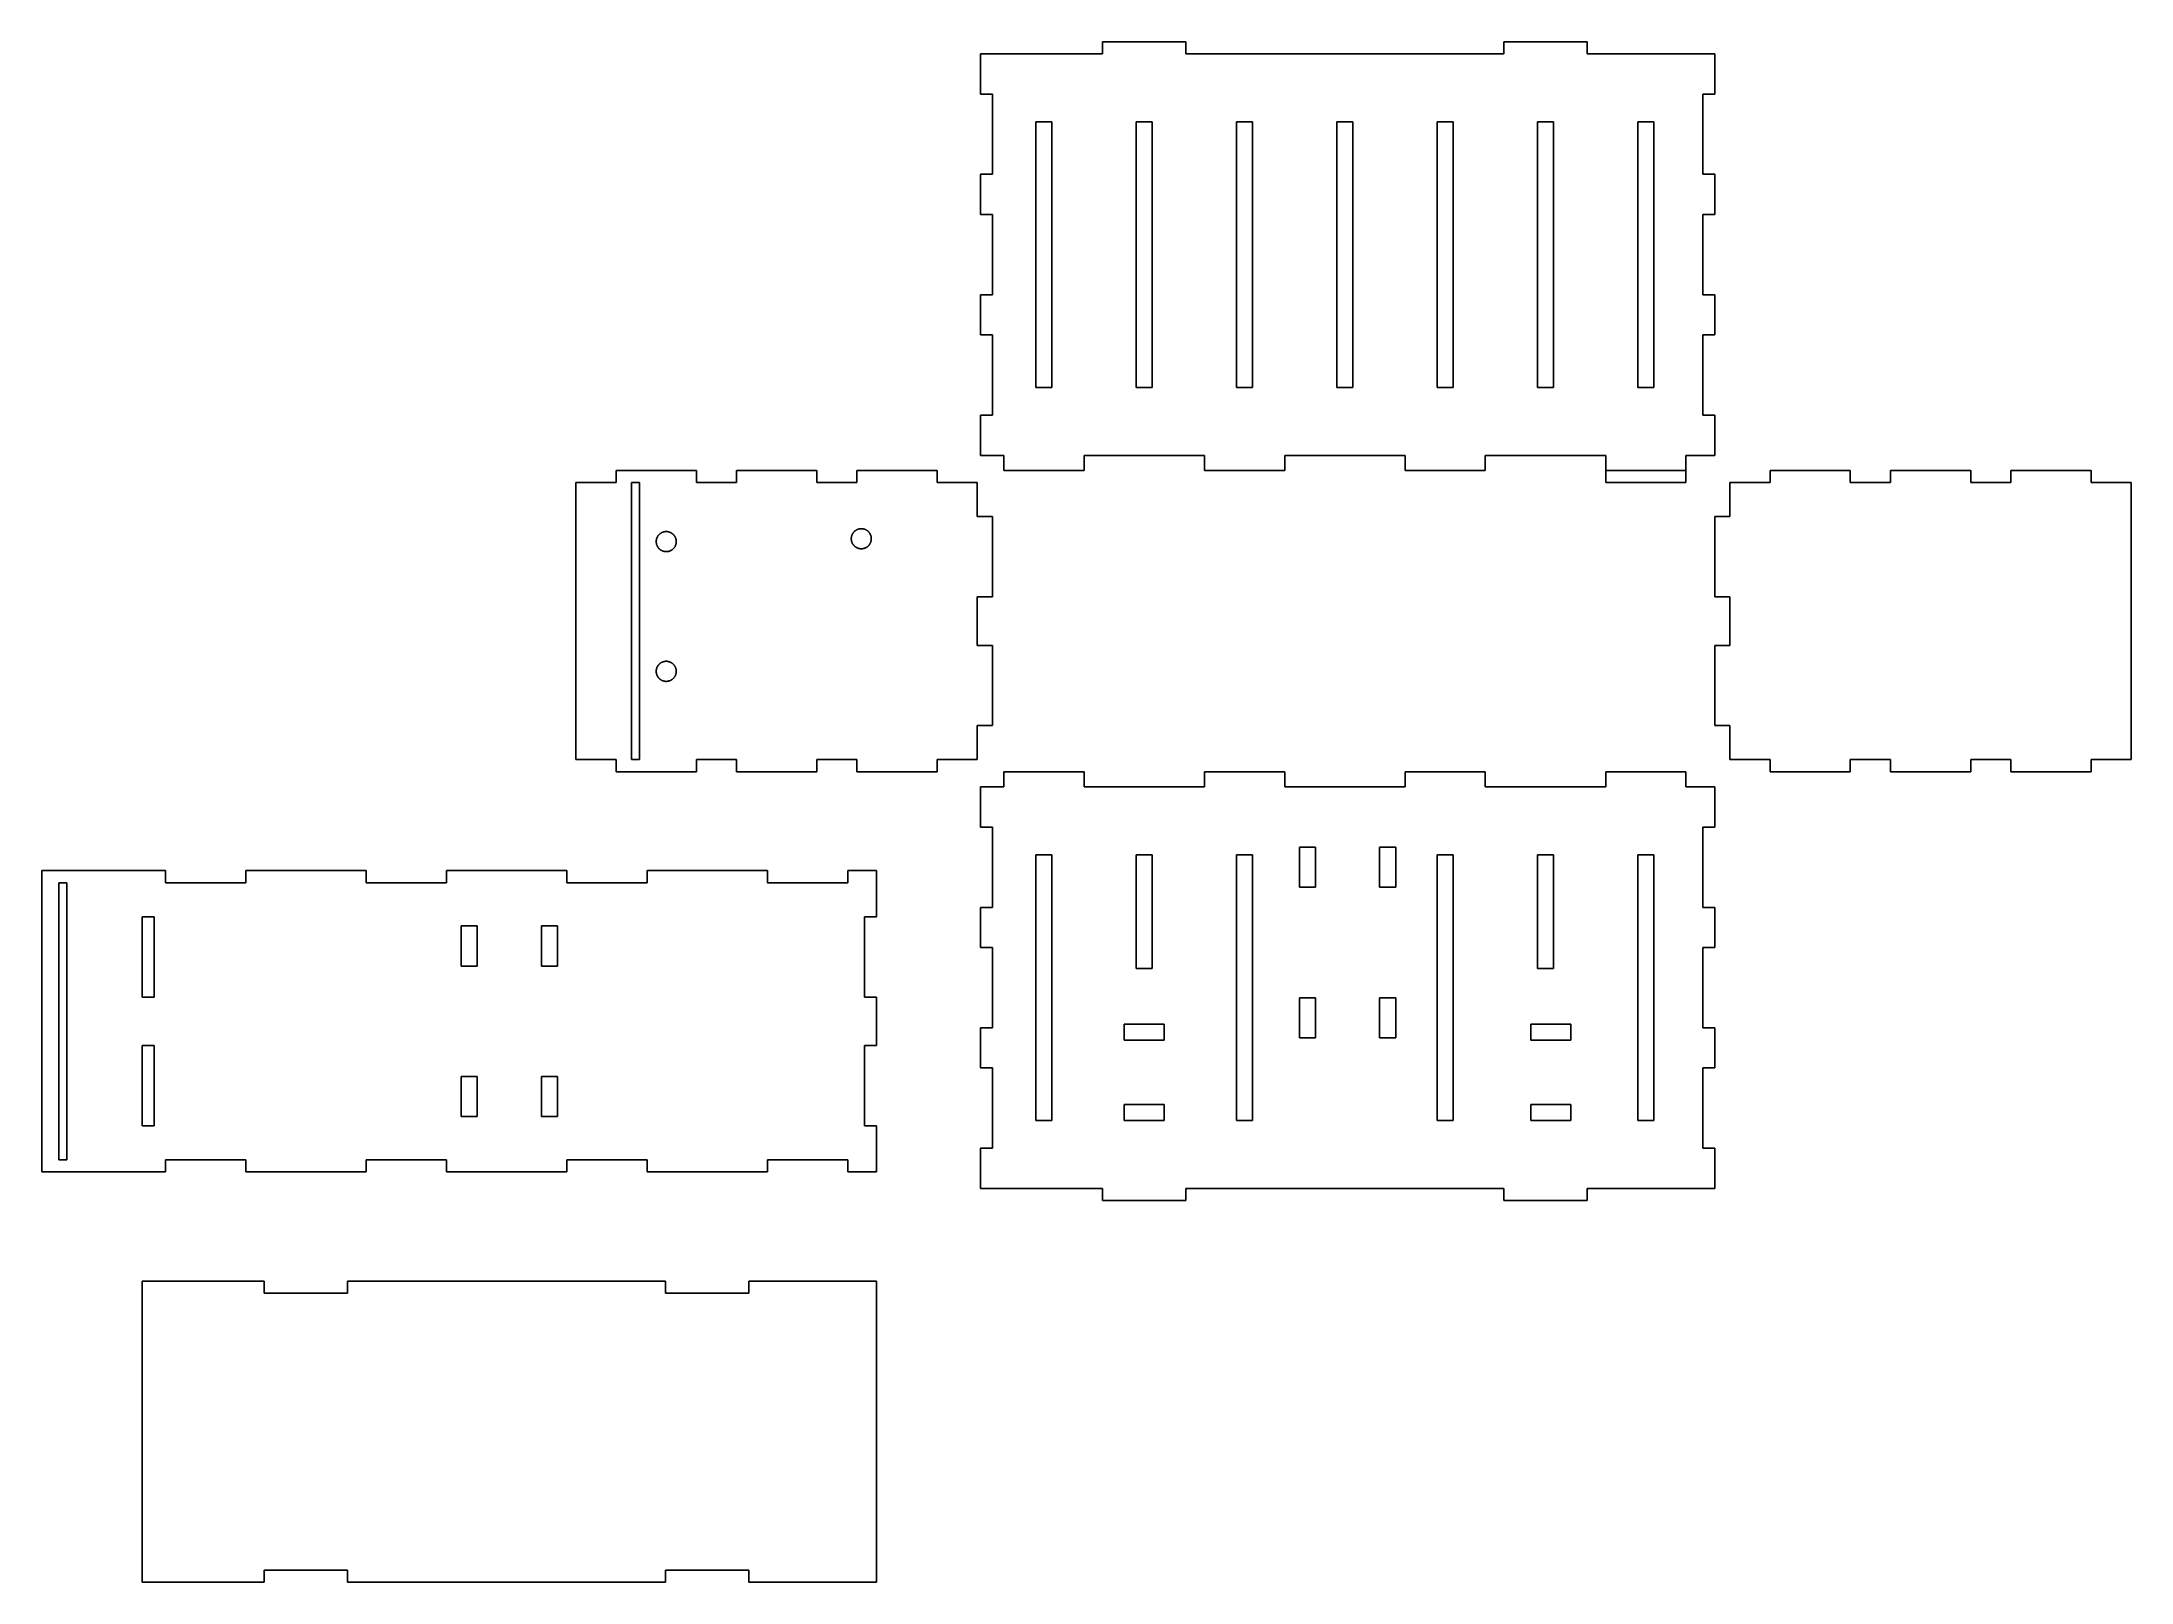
# Model space of a CAD drawing. Header units: millimetres. Extents: x 299 to 820, y 0 to 384.
import ezdxf

# ---------------------------------------------------------------- set-up
doc = ezdxf.new("R2010")
doc.units = ezdxf.units.MM
doc.header["$MEASUREMENT"] = 0
doc.layers.add('Make2D$visible$lines', color=7, linetype='Continuous', true_color=0x000000)

msp = doc.modelspace()

# ---------------------------------------------------------------- linework, layer by layer
at = {"layer": 'Make2D$visible$lines'}
for points in [[(532.9, 380.61), (532.9, 370.61)], [(532.9, 380.61), (563.33, 380.61)], [(563.33, 383.61), (563.33, 380.61)], [(584.12, 383.61), (563.33, 383.61)], [(584.12, 383.61), (584.12, 380.61)], [(663.33, 380.61), (584.12, 380.61)], [(663.33, 383.61), (663.33, 380.61)], [(684.12, 383.61), (663.33, 383.61)], [(684.12, 383.61), (684.12, 380.61)], [(715.9, 380.61), (684.12, 380.61)], [(715.9, 380.61), (715.9, 370.61)], [(535.9, 370.61), (532.9, 370.61)], [(535.9, 350.61), (535.9, 370.61)], [(712.9, 370.61), (715.9, 370.61)], [(712.9, 350.61), (712.9, 370.61)], [(546.73, 297.5), (546.73, 363.72)], [(550.73, 363.72), (546.73, 363.72)], [(550.73, 363.72), (550.73, 297.5)], [(571.73, 297.5), (571.73, 363.72)], [(575.73, 363.72), (571.73, 363.72)], [(575.73, 363.72), (575.73, 297.5)], [(596.73, 297.5), (596.73, 363.72)], [(600.73, 363.72), (596.73, 363.72)], [(600.73, 363.72), (600.73, 297.5)], [(621.73, 297.5), (621.73, 363.72)], [(625.73, 363.72), (621.73, 363.72)], [(625.73, 363.72), (625.73, 297.5)], [(646.73, 297.5), (646.73, 363.72)], [(650.73, 363.72), (646.73, 363.72)], [(650.73, 363.72), (650.73, 297.5)], [(671.73, 297.5), (671.73, 363.72)], [(675.73, 363.72), (671.73, 363.72)], [(675.73, 363.72), (675.73, 297.5)], [(696.73, 297.5), (696.73, 363.72)], [(700.73, 363.72), (696.73, 363.72)], [(700.73, 363.72), (700.73, 297.5)], [(535.9, 350.61), (532.9, 350.61)], [(532.9, 350.61), (532.9, 340.61)], [(712.9, 350.61), (715.9, 350.61)], [(715.9, 350.61), (715.9, 340.61)], [(535.9, 340.61), (532.9, 340.61)], [(535.9, 320.61), (535.9, 340.61)], [(712.9, 340.61), (715.9, 340.61)], [(712.9, 320.61), (712.9, 340.61)], [(535.9, 320.61), (532.9, 320.61)], [(532.9, 320.61), (532.9, 310.61)], [(712.9, 320.61), (715.9, 320.61)], [(715.9, 320.61), (715.9, 310.61)], [(535.9, 310.61), (532.9, 310.61)], [(535.9, 290.61), (535.9, 310.61)], [(712.9, 310.61), (715.9, 310.61)], [(712.9, 290.61), (712.9, 310.61)], [(550.73, 297.5), (546.73, 297.5)], [(575.73, 297.5), (571.73, 297.5)], [(600.73, 297.5), (596.73, 297.5)], [(625.73, 297.5), (621.73, 297.5)], [(650.73, 297.5), (646.73, 297.5)], [(675.73, 297.5), (671.73, 297.5)], [(700.73, 297.5), (696.73, 297.5)], [(532.9, 290.61), (532.9, 280.61)], [(535.9, 290.61), (532.9, 290.61)], [(712.9, 290.61), (715.9, 290.61)], [(715.9, 290.61), (715.9, 280.61)], [(462.13, 276.84), (442.13, 276.84)], [(442.13, 276.84), (442.13, 273.84)], [(462.13, 276.84), (462.13, 273.84)], [(492.13, 276.84), (472.13, 276.84)], [(472.13, 276.84), (472.13, 273.84)], [(492.13, 276.84), (492.13, 273.84)], [(522.13, 276.84), (502.13, 276.84)], [(502.13, 276.84), (502.13, 273.84)], [(522.13, 276.84), (522.13, 273.84)], [(532.9, 280.61), (538.73, 280.61)], [(538.73, 280.61), (538.73, 276.84)], [(558.73, 276.84), (538.73, 276.84)], [(558.73, 280.61), (588.73, 280.61)], [(558.73, 280.61), (558.73, 276.84)], [(588.73, 280.61), (588.73, 276.84)], [(608.73, 276.84), (588.73, 276.84)], [(608.73, 280.61), (638.73, 280.61)], [(608.73, 280.61), (608.73, 276.84)], [(638.73, 280.61), (638.73, 276.84)], [(658.73, 276.84), (638.73, 276.84)], [(658.73, 280.61), (688.73, 280.61)], [(658.73, 280.61), (658.73, 276.84)], [(688.73, 280.61), (688.73, 276.84)], [(688.73, 273.84), (688.73, 276.84)], [(688.73, 276.84), (708.73, 276.84)], [(715.9, 280.61), (708.73, 280.61)], [(708.73, 280.61), (708.73, 276.84)], [(708.73, 276.84), (708.73, 273.84)], [(729.67, 276.84), (749.67, 276.84)], [(729.67, 276.84), (729.67, 273.84)], [(749.67, 276.84), (749.67, 273.84)], [(759.67, 276.84), (779.67, 276.84)], [(759.67, 276.84), (759.67, 273.84)], [(779.67, 276.84), (779.67, 273.84)], [(789.67, 276.84), (809.67, 276.84)], [(789.67, 276.84), (789.67, 273.84)], [(809.67, 276.84), (809.67, 273.84)], [(432.13, 204.84), (432.13, 273.84)], [(432.13, 273.84), (442.13, 273.84)], [(448, 273.84), (446, 273.84)], [(446, 273.84), (446, 204.84)], [(448, 204.84), (448, 273.84)], [(462.13, 273.84), (472.13, 273.84)], [(492.13, 273.84), (502.13, 273.84)], [(522.13, 273.84), (532.13, 273.84)], [(532.13, 273.84), (532.13, 265.37)], [(708.73, 273.84), (688.73, 273.84)], [(729.67, 273.84), (719.67, 273.84)], [(719.67, 273.84), (719.67, 265.37)], [(759.67, 273.84), (749.67, 273.84)], [(789.67, 273.84), (779.67, 273.84)], [(819.67, 273.84), (809.67, 273.84)], [(819.67, 204.84), (819.67, 273.84)], [(532.13, 265.37), (535.9, 265.37)], [(535.9, 245.37), (535.9, 265.37)], [(719.67, 265.37), (715.9, 265.37)], [(715.9, 245.37), (715.9, 265.37)], [(532.13, 245.37), (535.9, 245.37)], [(532.13, 245.37), (532.13, 233.31)], [(719.67, 245.37), (715.9, 245.37)], [(719.67, 245.37), (719.67, 233.31)], [(532.13, 233.31), (535.9, 233.31)], [(535.9, 213.31), (535.9, 233.31)], [(719.67, 233.31), (715.9, 233.31)], [(715.9, 213.31), (715.9, 233.31)], [(532.13, 213.31), (535.9, 213.31)], [(532.13, 213.31), (532.13, 204.84)], [(719.67, 213.31), (715.9, 213.31)], [(719.67, 213.31), (719.67, 204.84)], [(442.13, 204.84), (432.13, 204.84)], [(442.13, 204.84), (442.13, 201.84)], [(446, 204.84), (448, 204.84)], [(462.13, 204.84), (462.13, 201.84)], [(472.13, 204.84), (462.13, 204.84)], [(472.13, 204.84), (472.13, 201.84)], [(492.13, 204.84), (492.13, 201.84)], [(502.13, 204.84), (492.13, 204.84)], [(502.13, 204.84), (502.13, 201.84)], [(532.13, 204.84), (522.13, 204.84)], [(522.13, 204.84), (522.13, 201.84)], [(719.67, 204.84), (729.67, 204.84)], [(729.67, 204.84), (729.67, 201.84)], [(749.67, 204.84), (749.67, 201.84)], [(749.67, 204.84), (759.67, 204.84)], [(759.67, 204.84), (759.67, 201.84)], [(779.67, 204.84), (779.67, 201.84)], [(779.67, 204.84), (789.67, 204.84)], [(789.67, 204.84), (789.67, 201.84)], [(809.67, 204.84), (809.67, 201.84)], [(809.67, 204.84), (819.67, 204.84)], [(462.13, 201.84), (442.13, 201.84)], [(492.13, 201.84), (472.13, 201.84)], [(522.13, 201.84), (502.13, 201.84)], [(532.9, 198.06), (532.9, 188.06)], [(532.9, 198.06), (538.73, 198.06)], [(538.73, 198.06), (538.73, 201.84)], [(558.73, 201.84), (538.73, 201.84)], [(558.73, 198.06), (558.73, 201.84)], [(558.73, 198.06), (588.73, 198.06)], [(588.73, 198.06), (588.73, 201.84)], [(608.73, 201.84), (588.73, 201.84)], [(608.73, 198.06), (608.73, 201.84)], [(608.73, 198.06), (638.73, 198.06)], [(638.73, 198.06), (638.73, 201.84)], [(658.73, 201.84), (638.73, 201.84)], [(658.73, 198.06), (658.73, 201.84)], [(658.73, 198.06), (688.73, 198.06)], [(688.73, 198.06), (688.73, 201.84)], [(708.73, 201.84), (688.73, 201.84)], [(708.73, 198.06), (708.73, 201.84)], [(708.73, 198.06), (715.9, 198.06)], [(715.9, 198.06), (715.9, 188.06)], [(729.67, 201.84), (749.67, 201.84)], [(759.67, 201.84), (779.67, 201.84)], [(789.67, 201.84), (809.67, 201.84)], [(532.9, 188.06), (535.9, 188.06)], [(535.9, 188.06), (535.9, 168.06)], [(715.9, 188.06), (712.9, 188.06)], [(712.9, 188.06), (712.9, 168.06)], [(612.4, 173.06), (612.4, 183.06)], [(612.4, 183.06), (616.4, 183.06)], [(616.4, 183.06), (616.4, 173.06)], [(632.4, 173.06), (632.4, 183.06)], [(632.4, 183.06), (636.4, 183.06)], [(636.4, 183.06), (636.4, 173.06)], [(299.02, 177.2), (299.02, 102.2)], [(299.02, 177.2), (329.85, 177.2)], [(329.85, 174.2), (329.85, 177.2)], [(349.85, 177.2), (349.85, 174.2)], [(349.85, 177.2), (379.85, 177.2)], [(379.85, 174.2), (379.85, 177.2)], [(399.85, 177.2), (399.85, 174.2)], [(399.85, 177.2), (429.85, 177.2)], [(429.85, 174.2), (429.85, 177.2)], [(449.85, 177.2), (449.85, 174.2)], [(449.85, 177.2), (479.85, 177.2)], [(479.85, 174.2), (479.85, 177.2)], [(499.85, 177.2), (507.02, 177.2)], [(499.85, 177.2), (499.85, 174.2)], [(507.02, 177.2), (507.02, 165.73)], [(546.73, 114.95), (546.73, 181.17)], [(546.73, 181.17), (550.73, 181.17)], [(550.73, 114.95), (550.73, 181.17)], [(571.73, 152.79), (571.73, 181.17)], [(571.73, 181.17), (575.73, 181.17)], [(575.73, 152.79), (575.73, 181.17)], [(596.73, 114.95), (596.73, 181.17)], [(596.73, 181.17), (600.73, 181.17)], [(600.73, 114.95), (600.73, 181.17)], [(646.73, 114.95), (646.73, 181.17)], [(646.73, 181.17), (650.73, 181.17)], [(650.73, 114.95), (650.73, 181.17)], [(671.73, 152.79), (671.73, 181.17)], [(671.73, 181.17), (675.73, 181.17)], [(675.73, 152.79), (675.73, 181.17)], [(696.73, 114.95), (696.73, 181.17)], [(696.73, 181.17), (700.73, 181.17)], [(700.73, 114.95), (700.73, 181.17)], [(303.28, 105.2), (303.28, 174.2)], [(303.28, 174.2), (305.28, 174.2)], [(305.28, 174.2), (305.28, 105.2)], [(349.85, 174.2), (329.85, 174.2)], [(399.85, 174.2), (379.85, 174.2)], [(449.85, 174.2), (429.85, 174.2)], [(499.85, 174.2), (479.85, 174.2)], [(616.4, 173.06), (612.4, 173.06)], [(636.4, 173.06), (632.4, 173.06)], [(532.9, 168.06), (535.9, 168.06)], [(532.9, 168.06), (532.9, 158.06)], [(715.9, 168.06), (712.9, 168.06)], [(715.9, 168.06), (715.9, 158.06)], [(327.02, 165.73), (324.02, 165.73)], [(324.02, 165.73), (324.02, 145.73)], [(327.02, 145.73), (327.02, 165.73)], [(403.52, 153.45), (403.52, 163.45)], [(403.52, 163.45), (407.52, 163.45)], [(407.52, 163.45), (407.52, 153.45)], [(423.52, 153.45), (423.52, 163.45)], [(423.52, 163.45), (427.52, 163.45)], [(427.52, 163.45), (427.52, 153.45)], [(504.02, 165.73), (507.02, 165.73)], [(504.02, 145.73), (504.02, 165.73)], [(532.9, 158.06), (535.9, 158.06)], [(535.9, 158.06), (535.9, 138.06)], [(715.9, 158.06), (712.9, 158.06)], [(712.9, 158.06), (712.9, 138.06)], [(407.52, 153.45), (403.52, 153.45)], [(427.52, 153.45), (423.52, 153.45)], [(571.73, 152.79), (575.73, 152.79)], [(671.73, 152.79), (675.73, 152.79)], [(324.02, 145.73), (327.02, 145.73)], [(507.02, 145.73), (504.02, 145.73)], [(507.02, 145.73), (507.02, 133.67)], [(612.4, 135.56), (612.4, 145.56)], [(612.4, 145.56), (616.4, 145.56)], [(616.4, 145.56), (616.4, 135.56)], [(632.4, 135.56), (632.4, 145.56)], [(632.4, 145.56), (636.4, 145.56)], [(636.4, 145.56), (636.4, 135.56)], [(532.9, 138.06), (535.9, 138.06)], [(532.9, 138.06), (532.9, 128.06)], [(568.73, 134.95), (568.73, 138.95)], [(568.73, 138.95), (578.73, 138.95)], [(578.73, 138.95), (578.73, 134.95)], [(616.4, 135.56), (612.4, 135.56)], [(636.4, 135.56), (632.4, 135.56)], [(670.07, 134.95), (670.07, 138.95)], [(670.07, 138.95), (680.07, 138.95)], [(680.07, 138.95), (680.07, 134.95)], [(715.9, 138.06), (712.9, 138.06)], [(715.9, 138.06), (715.9, 128.06)], [(327.02, 133.67), (324.02, 133.67)], [(324.02, 133.67), (324.02, 113.67)], [(327.02, 113.67), (327.02, 133.67)], [(504.02, 133.67), (507.02, 133.67)], [(504.02, 113.67), (504.02, 133.67)], [(578.73, 134.95), (568.73, 134.95)], [(680.07, 134.95), (670.07, 134.95)], [(403.52, 115.95), (403.52, 125.95)], [(403.52, 125.95), (407.52, 125.95)], [(407.52, 125.95), (407.52, 115.95)], [(423.52, 115.95), (423.52, 125.95)], [(423.52, 125.95), (427.52, 125.95)], [(427.52, 125.95), (427.52, 115.95)], [(532.9, 128.06), (535.9, 128.06)], [(535.9, 128.06), (535.9, 108.06)], [(715.9, 128.06), (712.9, 128.06)], [(712.9, 128.06), (712.9, 108.06)], [(407.52, 115.95), (403.52, 115.95)], [(427.52, 115.95), (423.52, 115.95)], [(546.73, 114.95), (550.73, 114.95)], [(568.73, 114.95), (568.73, 118.95)], [(568.73, 118.95), (578.73, 118.95)], [(578.73, 114.95), (568.73, 114.95)], [(578.73, 118.95), (578.73, 114.95)], [(596.73, 114.95), (600.73, 114.95)], [(646.73, 114.95), (650.73, 114.95)], [(670.07, 114.95), (670.07, 118.95)], [(670.07, 118.95), (680.07, 118.95)], [(680.07, 114.95), (670.07, 114.95)], [(680.07, 118.95), (680.07, 114.95)], [(696.73, 114.95), (700.73, 114.95)], [(324.02, 113.67), (327.02, 113.67)], [(507.02, 113.67), (504.02, 113.67)], [(507.02, 102.2), (507.02, 113.67)], [(305.28, 105.2), (303.28, 105.2)], [(329.85, 105.2), (329.85, 102.2)], [(349.85, 105.2), (329.85, 105.2)], [(349.85, 102.2), (349.85, 105.2)], [(379.85, 105.2), (379.85, 102.2)], [(399.85, 105.2), (379.85, 105.2)], [(399.85, 102.2), (399.85, 105.2)], [(429.85, 105.2), (429.85, 102.2)], [(449.85, 105.2), (429.85, 105.2)], [(449.85, 102.2), (449.85, 105.2)], [(479.85, 105.2), (479.85, 102.2)], [(499.85, 105.2), (479.85, 105.2)], [(499.85, 102.2), (499.85, 105.2)], [(532.9, 108.06), (535.9, 108.06)], [(532.9, 108.06), (532.9, 98.06)], [(715.9, 108.06), (712.9, 108.06)], [(715.9, 108.06), (715.9, 98.06)], [(299.02, 102.2), (329.85, 102.2)], [(349.85, 102.2), (379.85, 102.2)], [(399.85, 102.2), (429.85, 102.2)], [(449.85, 102.2), (479.85, 102.2)], [(499.85, 102.2), (507.02, 102.2)], [(532.9, 98.06), (563.33, 98.06)], [(563.33, 95.06), (563.33, 98.06)], [(563.33, 95.06), (584.12, 95.06)], [(584.12, 95.06), (584.12, 98.06)], [(663.33, 98.06), (584.12, 98.06)], [(663.33, 95.06), (663.33, 98.06)], [(663.33, 95.06), (684.12, 95.06)], [(684.12, 95.06), (684.12, 98.06)], [(715.9, 98.06), (684.12, 98.06)], [(354.45, 75), (324.02, 75)], [(324.02, 75), (324.02, 0)], [(354.45, 72), (354.45, 75)], [(375.24, 75), (375.24, 72)], [(454.45, 75), (375.24, 75)], [(454.45, 72), (454.45, 75)], [(475.24, 75), (475.24, 72)], [(507.02, 75), (475.24, 75)], [(507.02, 0), (507.02, 75)], [(375.24, 72), (354.45, 72)], [(475.24, 72), (454.45, 72)], [(324.02, 0), (354.45, 0)], [(354.45, 0), (354.45, 3)], [(354.45, 3), (375.24, 3)], [(375.24, 3), (375.24, 0)], [(375.24, 0), (454.45, 0)], [(454.45, 0), (454.45, 3)], [(454.45, 3), (475.24, 3)], [(475.24, 3), (475.24, 0)], [(475.24, 0), (507.02, 0)]]:
    msp.add_lwpolyline(points, dxfattribs=at)
for points in [[(454.63, 261.64), (454.57, 261.64), (454.51, 261.64), (454.46, 261.64), (454.4, 261.63), (454.34, 261.63), (454.29, 261.62), (454.23, 261.61), (454.17, 261.6), (454.11, 261.59), (454.06, 261.58), (454, 261.56), (453.94, 261.54), (453.88, 261.53), (453.82, 261.51), (453.76, 261.49), (453.71, 261.47), (453.65, 261.44), (453.59, 261.42), (453.53, 261.39), (453.48, 261.36), (453.42, 261.33), (453.37, 261.3), (453.31, 261.27), (453.26, 261.23), (453.21, 261.2), (453.15, 261.16), (453.1, 261.12), (453.05, 261.08), (453, 261.04), (452.95, 261), (452.9, 260.95), (452.86, 260.91), (452.81, 260.86), (452.77, 260.82), (452.73, 260.77), (452.69, 260.72), (452.65, 260.67), (452.61, 260.62), (452.57, 260.56), (452.53, 260.51), (452.5, 260.46), (452.47, 260.4), (452.44, 260.35), (452.41, 260.29), (452.38, 260.23), (452.35, 260.18), (452.33, 260.12), (452.3, 260.06), (452.28, 260), (452.26, 259.95), (452.24, 259.89), (452.22, 259.83), (452.21, 259.77), (452.19, 259.71), (452.18, 259.65), (452.17, 259.6), (452.16, 259.54), (452.15, 259.48), (452.14, 259.42), (452.14, 259.37), (452.13, 259.31), (452.13, 259.25), (452.13, 259.2), (452.13, 259.14), (452.13, 259.09), (452.13, 259.03), (452.13, 258.97), (452.14, 258.92), (452.14, 258.86), (452.15, 258.8), (452.16, 258.74), (452.17, 258.69), (452.18, 258.63), (452.19, 258.57), (452.21, 258.51), (452.22, 258.45), (452.24, 258.4), (452.26, 258.34), (452.28, 258.28), (452.3, 258.22), (452.33, 258.16), (452.35, 258.11), (452.38, 258.05), (452.41, 257.99), (452.44, 257.94), (452.47, 257.88), (452.5, 257.83), (452.53, 257.77), (452.57, 257.72), (452.61, 257.67), (452.65, 257.62), (452.69, 257.57), (452.73, 257.52), (452.77, 257.47), (452.81, 257.42), (452.86, 257.37), (452.9, 257.33), (452.95, 257.28), (453, 257.24), (453.05, 257.2), (453.1, 257.16), (453.15, 257.12), (453.21, 257.08), (453.26, 257.05), (453.31, 257.01), (453.37, 256.98), (453.42, 256.95), (453.48, 256.92), (453.53, 256.89), (453.59, 256.87), (453.65, 256.84), (453.71, 256.82), (453.76, 256.79), (453.82, 256.77), (453.88, 256.76), (453.94, 256.74), (454, 256.72), (454.06, 256.71), (454.11, 256.69), (454.17, 256.68), (454.23, 256.67), (454.29, 256.66), (454.34, 256.66), (454.4, 256.65), (454.46, 256.65), (454.51, 256.64), (454.57, 256.64), (454.63, 256.64), (454.68, 256.64), (454.74, 256.64), (454.79, 256.65), (454.85, 256.65), (454.91, 256.66), (454.97, 256.66), (455.02, 256.67), (455.08, 256.68), (455.14, 256.69), (455.2, 256.71), (455.26, 256.72), (455.31, 256.74), (455.37, 256.76), (455.43, 256.77), (455.49, 256.79), (455.55, 256.82), (455.6, 256.84), (455.66, 256.87), (455.72, 256.89), (455.77, 256.92), (455.83, 256.95), (455.89, 256.98), (455.94, 257.01), (455.99, 257.05), (456.05, 257.08), (456.1, 257.12), (456.15, 257.16), (456.2, 257.2), (456.25, 257.24), (456.3, 257.28), (456.35, 257.33), (456.39, 257.37), (456.44, 257.42), (456.48, 257.47), (456.53, 257.52), (456.57, 257.57), (456.61, 257.62), (456.65, 257.67), (456.68, 257.72), (456.72, 257.77), (456.75, 257.83), (456.79, 257.88), (456.82, 257.94), (456.85, 257.99), (456.88, 258.05), (456.9, 258.11), (456.93, 258.16), (456.95, 258.22), (456.97, 258.28), (456.99, 258.34), (457.01, 258.4), (457.03, 258.45), (457.05, 258.51), (457.06, 258.57), (457.07, 258.63), (457.08, 258.69), (457.09, 258.74), (457.1, 258.8), (457.11, 258.86), (457.12, 258.92), (457.12, 258.97), (457.12, 259.03), (457.13, 259.09), (457.13, 259.14), (457.13, 259.2), (457.12, 259.25), (457.12, 259.31), (457.12, 259.37), (457.11, 259.42), (457.1, 259.48), (457.09, 259.54), (457.08, 259.6), (457.07, 259.65), (457.06, 259.71), (457.05, 259.77), (457.03, 259.83), (457.01, 259.89), (456.99, 259.95), (456.97, 260), (456.95, 260.06), (456.93, 260.12), (456.9, 260.18), (456.88, 260.23), (456.85, 260.29), (456.82, 260.35), (456.79, 260.4), (456.75, 260.46), (456.72, 260.51), (456.68, 260.56), (456.65, 260.62), (456.61, 260.67), (456.57, 260.72), (456.53, 260.77), (456.48, 260.82), (456.44, 260.86), (456.39, 260.91), (456.35, 260.95), (456.3, 261), (456.25, 261.04), (456.2, 261.08), (456.15, 261.12), (456.1, 261.16), (456.05, 261.2), (455.99, 261.23), (455.94, 261.27), (455.89, 261.3), (455.83, 261.33), (455.77, 261.36), (455.72, 261.39), (455.66, 261.42), (455.6, 261.44), (455.55, 261.47), (455.49, 261.49), (455.43, 261.51), (455.37, 261.53), (455.31, 261.54), (455.26, 261.56), (455.2, 261.58), (455.14, 261.59), (455.08, 261.6), (455.02, 261.61), (454.97, 261.62), (454.91, 261.63), (454.85, 261.63), (454.79, 261.64), (454.74, 261.64), (454.68, 261.64)], [(503.23, 262.36), (503.18, 262.36), (503.12, 262.35), (503.07, 262.35), (503.01, 262.35), (502.95, 262.34), (502.9, 262.33), (502.84, 262.32), (502.78, 262.31), (502.72, 262.3), (502.66, 262.29), (502.61, 262.28), (502.55, 262.26), (502.49, 262.24), (502.43, 262.22), (502.37, 262.2), (502.31, 262.18), (502.26, 262.16), (502.2, 262.13), (502.14, 262.11), (502.09, 262.08), (502.03, 262.05), (501.98, 262.02), (501.92, 261.98), (501.87, 261.95), (501.81, 261.91), (501.76, 261.88), (501.71, 261.84), (501.66, 261.8), (501.61, 261.76), (501.56, 261.71), (501.51, 261.67), (501.47, 261.62), (501.42, 261.58), (501.38, 261.53), (501.34, 261.48), (501.29, 261.43), (501.25, 261.38), (501.22, 261.33), (501.18, 261.28), (501.14, 261.22), (501.11, 261.17), (501.08, 261.12), (501.04, 261.06), (501.01, 261), (500.99, 260.95), (500.96, 260.89), (500.93, 260.83), (500.91, 260.78), (500.89, 260.72), (500.87, 260.66), (500.85, 260.6), (500.83, 260.54), (500.82, 260.49), (500.8, 260.43), (500.79, 260.37), (500.78, 260.31), (500.77, 260.25), (500.76, 260.2), (500.75, 260.14), (500.74, 260.08), (500.74, 260.02), (500.74, 259.97), (500.74, 259.91), (500.73, 259.86), (500.74, 259.8), (500.74, 259.74), (500.74, 259.69), (500.74, 259.63), (500.75, 259.57), (500.76, 259.52), (500.77, 259.46), (500.78, 259.4), (500.79, 259.34), (500.8, 259.28), (500.82, 259.23), (500.83, 259.17), (500.85, 259.11), (500.87, 259.05), (500.89, 258.99), (500.91, 258.94), (500.93, 258.88), (500.96, 258.82), (500.99, 258.76), (501.01, 258.71), (501.04, 258.65), (501.08, 258.6), (501.11, 258.54), (501.14, 258.49), (501.18, 258.43), (501.22, 258.38), (501.25, 258.33), (501.29, 258.28), (501.34, 258.23), (501.38, 258.18), (501.42, 258.13), (501.47, 258.09), (501.51, 258.04), (501.56, 258), (501.61, 257.96), (501.66, 257.92), (501.71, 257.88), (501.76, 257.84), (501.81, 257.8), (501.87, 257.76), (501.92, 257.73), (501.98, 257.7), (502.03, 257.67), (502.09, 257.64), (502.14, 257.61), (502.2, 257.58), (502.26, 257.56), (502.31, 257.53), (502.37, 257.51), (502.43, 257.49), (502.49, 257.47), (502.55, 257.45), (502.61, 257.44), (502.66, 257.42), (502.72, 257.41), (502.78, 257.4), (502.84, 257.39), (502.9, 257.38), (502.95, 257.37), (503.01, 257.37), (503.07, 257.36), (503.12, 257.36), (503.18, 257.36), (503.23, 257.36), (503.29, 257.36), (503.35, 257.36), (503.4, 257.36), (503.46, 257.37), (503.52, 257.37), (503.57, 257.38), (503.63, 257.39), (503.69, 257.4), (503.75, 257.41), (503.81, 257.42), (503.86, 257.44), (503.92, 257.45), (503.98, 257.47), (504.04, 257.49), (504.1, 257.51), (504.16, 257.53), (504.21, 257.56), (504.27, 257.58), (504.33, 257.61), (504.38, 257.64), (504.44, 257.67), (504.49, 257.7), (504.55, 257.73), (504.6, 257.76), (504.66, 257.8), (504.71, 257.84), (504.76, 257.88), (504.81, 257.92), (504.86, 257.96), (504.91, 258), (504.96, 258.04), (505, 258.09), (505.05, 258.13), (505.09, 258.18), (505.13, 258.23), (505.18, 258.28), (505.22, 258.33), (505.25, 258.38), (505.29, 258.43), (505.33, 258.49), (505.36, 258.54), (505.39, 258.6), (505.43, 258.65), (505.46, 258.71), (505.48, 258.76), (505.51, 258.82), (505.54, 258.88), (505.56, 258.94), (505.58, 258.99), (505.6, 259.05), (505.62, 259.11), (505.64, 259.17), (505.65, 259.23), (505.67, 259.28), (505.68, 259.34), (505.69, 259.4), (505.7, 259.46), (505.71, 259.52), (505.72, 259.57), (505.72, 259.63), (505.73, 259.69), (505.73, 259.74), (505.73, 259.8), (505.73, 259.86), (505.73, 259.91), (505.73, 259.97), (505.73, 260.02), (505.72, 260.08), (505.72, 260.14), (505.71, 260.2), (505.7, 260.25), (505.69, 260.31), (505.68, 260.37), (505.67, 260.43), (505.65, 260.49), (505.64, 260.54), (505.62, 260.6), (505.6, 260.66), (505.58, 260.72), (505.56, 260.78), (505.54, 260.83), (505.51, 260.89), (505.48, 260.95), (505.46, 261), (505.43, 261.06), (505.39, 261.12), (505.36, 261.17), (505.33, 261.22), (505.29, 261.28), (505.25, 261.33), (505.22, 261.38), (505.18, 261.43), (505.13, 261.48), (505.09, 261.53), (505.05, 261.58), (505, 261.62), (504.96, 261.67), (504.91, 261.71), (504.86, 261.76), (504.81, 261.8), (504.76, 261.84), (504.71, 261.88), (504.66, 261.91), (504.6, 261.95), (504.55, 261.98), (504.49, 262.02), (504.44, 262.05), (504.38, 262.08), (504.33, 262.11), (504.27, 262.13), (504.21, 262.16), (504.16, 262.18), (504.1, 262.2), (504.04, 262.22), (503.98, 262.24), (503.92, 262.26), (503.86, 262.28), (503.81, 262.29), (503.75, 262.3), (503.69, 262.31), (503.63, 262.32), (503.57, 262.33), (503.52, 262.34), (503.46, 262.35), (503.4, 262.35), (503.35, 262.35), (503.29, 262.36)], [(454.63, 229.34), (454.57, 229.34), (454.51, 229.33), (454.46, 229.33), (454.4, 229.33), (454.34, 229.32), (454.29, 229.31), (454.23, 229.31), (454.17, 229.3), (454.11, 229.28), (454.06, 229.27), (454, 229.26), (453.94, 229.24), (453.88, 229.22), (453.82, 229.2), (453.76, 229.18), (453.71, 229.16), (453.65, 229.14), (453.59, 229.11), (453.53, 229.09), (453.48, 229.06), (453.42, 229.03), (453.37, 229), (453.31, 228.96), (453.26, 228.93), (453.21, 228.89), (453.15, 228.86), (453.1, 228.82), (453.05, 228.78), (453, 228.74), (452.95, 228.69), (452.9, 228.65), (452.86, 228.6), (452.81, 228.56), (452.77, 228.51), (452.73, 228.46), (452.69, 228.41), (452.65, 228.36), (452.61, 228.31), (452.57, 228.26), (452.53, 228.21), (452.5, 228.15), (452.47, 228.1), (452.44, 228.04), (452.41, 227.99), (452.38, 227.93), (452.35, 227.87), (452.33, 227.81), (452.3, 227.76), (452.28, 227.7), (452.26, 227.64), (452.24, 227.58), (452.22, 227.52), (452.21, 227.47), (452.19, 227.41), (452.18, 227.35), (452.17, 227.29), (452.16, 227.23), (452.15, 227.18), (452.14, 227.12), (452.14, 227.06), (452.13, 227), (452.13, 226.95), (452.13, 226.89), (452.13, 226.84), (452.13, 226.78), (452.13, 226.73), (452.13, 226.67), (452.14, 226.61), (452.14, 226.56), (452.15, 226.5), (452.16, 226.44), (452.17, 226.38), (452.18, 226.32), (452.19, 226.27), (452.21, 226.21), (452.22, 226.15), (452.24, 226.09), (452.26, 226.03), (452.28, 225.97), (452.3, 225.92), (452.33, 225.86), (452.35, 225.8), (452.38, 225.75), (452.41, 225.69), (452.44, 225.63), (452.47, 225.58), (452.5, 225.52), (452.53, 225.47), (452.57, 225.42), (452.61, 225.36), (452.65, 225.31), (452.69, 225.26), (452.73, 225.21), (452.77, 225.16), (452.81, 225.12), (452.86, 225.07), (452.9, 225.02), (452.95, 224.98), (453, 224.94), (453.05, 224.9), (453.1, 224.86), (453.15, 224.82), (453.21, 224.78), (453.26, 224.74), (453.31, 224.71), (453.37, 224.68), (453.42, 224.65), (453.48, 224.62), (453.53, 224.59), (453.59, 224.56), (453.65, 224.54), (453.71, 224.51), (453.76, 224.49), (453.82, 224.47), (453.88, 224.45), (453.94, 224.43), (454, 224.42), (454.06, 224.4), (454.11, 224.39), (454.17, 224.38), (454.23, 224.37), (454.29, 224.36), (454.34, 224.35), (454.4, 224.35), (454.46, 224.34), (454.51, 224.34), (454.57, 224.34), (454.63, 224.34), (454.68, 224.34), (454.74, 224.34), (454.79, 224.34), (454.85, 224.35), (454.91, 224.35), (454.97, 224.36), (455.02, 224.37), (455.08, 224.38), (455.14, 224.39), (455.2, 224.4), (455.26, 224.42), (455.31, 224.43), (455.37, 224.45), (455.43, 224.47), (455.49, 224.49), (455.55, 224.51), (455.6, 224.54), (455.66, 224.56), (455.72, 224.59), (455.77, 224.62), (455.83, 224.65), (455.89, 224.68), (455.94, 224.71), (455.99, 224.74), (456.05, 224.78), (456.1, 224.82), (456.15, 224.86), (456.2, 224.9), (456.25, 224.94), (456.3, 224.98), (456.35, 225.02), (456.39, 225.07), (456.44, 225.12), (456.48, 225.16), (456.53, 225.21), (456.57, 225.26), (456.61, 225.31), (456.65, 225.36), (456.68, 225.42), (456.72, 225.47), (456.75, 225.52), (456.79, 225.58), (456.82, 225.63), (456.85, 225.69), (456.88, 225.75), (456.9, 225.8), (456.93, 225.86), (456.95, 225.92), (456.97, 225.97), (456.99, 226.03), (457.01, 226.09), (457.03, 226.15), (457.05, 226.21), (457.06, 226.27), (457.07, 226.32), (457.08, 226.38), (457.09, 226.44), (457.1, 226.5), (457.11, 226.56), (457.12, 226.61), (457.12, 226.67), (457.12, 226.73), (457.13, 226.78), (457.13, 226.84), (457.13, 226.89), (457.12, 226.95), (457.12, 227), (457.12, 227.06), (457.11, 227.12), (457.1, 227.18), (457.09, 227.23), (457.08, 227.29), (457.07, 227.35), (457.06, 227.41), (457.05, 227.47), (457.03, 227.52), (457.01, 227.58), (456.99, 227.64), (456.97, 227.7), (456.95, 227.76), (456.93, 227.81), (456.9, 227.87), (456.88, 227.93), (456.85, 227.99), (456.82, 228.04), (456.79, 228.1), (456.75, 228.15), (456.72, 228.21), (456.68, 228.26), (456.65, 228.31), (456.61, 228.36), (456.57, 228.41), (456.53, 228.46), (456.48, 228.51), (456.44, 228.56), (456.39, 228.6), (456.35, 228.65), (456.3, 228.69), (456.25, 228.74), (456.2, 228.78), (456.15, 228.82), (456.1, 228.86), (456.05, 228.89), (455.99, 228.93), (455.94, 228.96), (455.89, 229), (455.83, 229.03), (455.77, 229.06), (455.72, 229.09), (455.66, 229.11), (455.6, 229.14), (455.55, 229.16), (455.49, 229.18), (455.43, 229.2), (455.37, 229.22), (455.31, 229.24), (455.26, 229.26), (455.2, 229.27), (455.14, 229.28), (455.08, 229.3), (455.02, 229.31), (454.97, 229.31), (454.91, 229.32), (454.85, 229.33), (454.79, 229.33), (454.74, 229.33), (454.68, 229.34)]]:
    msp.add_lwpolyline(points, close=True, dxfattribs=at)

doc.saveas('drawing.dxf')
